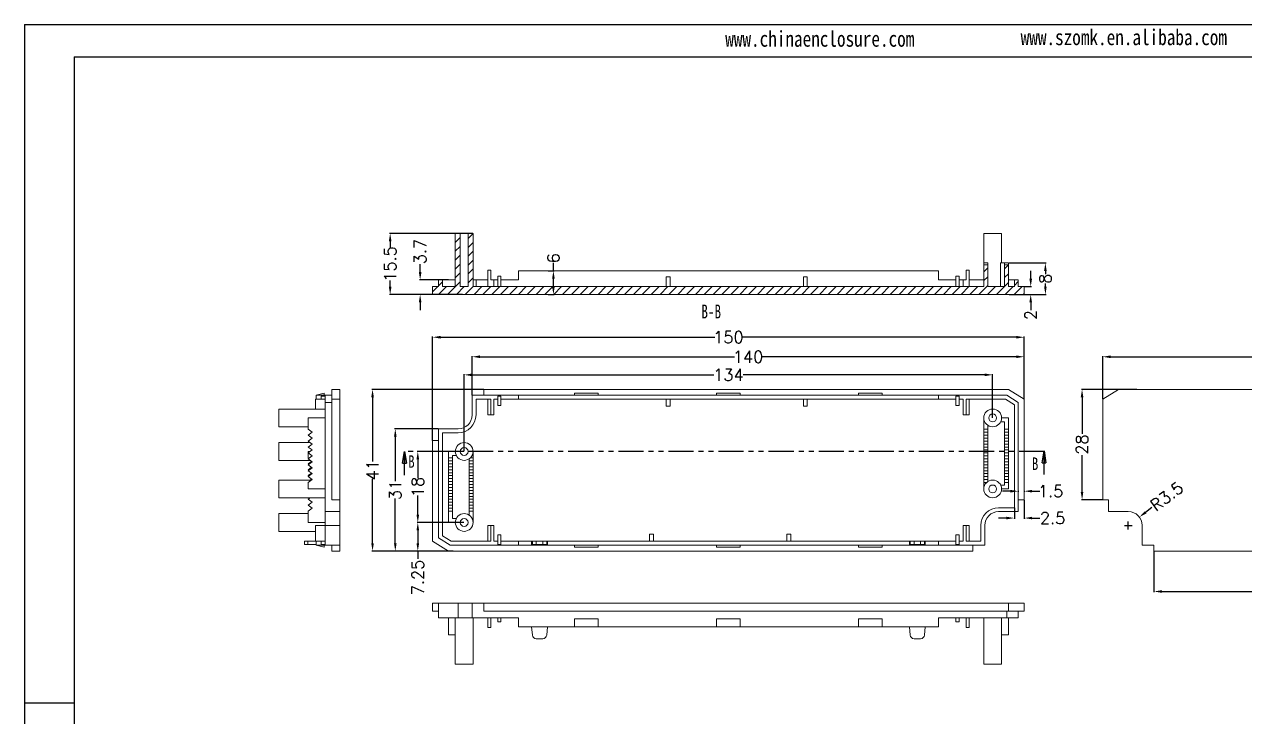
# Model space of a CAD drawing. Header units: inches. Extents: x 1287 to 2841, y 536 to 880.
# Drawn here: x 1859.6 to 2169, y 704.5 to 880 of the extents above; entities that cross this region are included whole.
import ezdxf

# ---------------------------------------------------------------- set-up
doc = ezdxf.new("R2010")
doc.units = ezdxf.units.IN
doc.linetypes.add('PHANTOM', pattern=[12.7, 6.35, -1.27, 1.27, -1.27, 1.27, -1.27])
doc.layers.add('文字', color=81, linetype='Continuous')
doc.styles.add('SLDTEXTSTYLE0', font='TXT', dxfattribs={"width": 0.75})
doc.styles.add('SLDTEXTSTYLE3', font='TXT', dxfattribs={"width": 0.7})
doc.styles.get("Standard").update_dxf_attribs({"font": 'txt', "bigfont": 'gbcbig.shx'})
doc.styles.add('宋体', font='', dxfattribs={"width": 0.8, "height": 3.5})
doc.styles.get('宋体').set_extended_font_data('SimSun')
doc.dimstyles.new('3', dxfattribs={"dimtxt": 3, "dimasz": 2, "dimexe": 0.18, "dimexo": 0.0625, "dimgap": 0.2, "dimtad": 0, "dimzin": 12, "dimdsep": 46, "dimtxsty": 'Standard', "dimcen": 1, "dimclrd": 3, "dimclre": 3, "dimadec": 0, "dimazin": 0, "dimtfac": 1, "dimtofl": 0, "dimtmove": 0, "dimatfit": 3, "dimfxl": 1, "dimtolj": 1, "dimtzin": 0, "dimarcsym": 0})

# ---------------------------------------------------------------- blocks, each defined once
blk = doc.blocks.new('_CLOSED')
at = {"color": 0, "linetype": 'ByBlock', "lineweight": -2}
for p, q in [((-1, 0.166667), (0, 0)), ((-1, 0.166667), (-1, -0.166667)), ((0, 0), (-1, -0.166667)), ((0, 0), (-1, 0))]:
    blk.add_line(p, q, dxfattribs=at)
blk = doc.blocks.new('*D107')
at = {"color": 3, "lineweight": -2}
for p, q in [((1963.15, 774.55), (1963.15, 800.88)), ((1965.15, 800.7), (2034.7, 800.7)), ((2111.15, 800.7), (2041.6, 800.7)), ((2113.15, 785.05), (2113.15, 800.88))]:
    blk.add_line(p, q, dxfattribs=at)
at = {"color": 3}
for points in [[(1965.15, 801.03), (1965.15, 800.36), (1963.15, 800.7)], [(2111.15, 801.03), (2111.15, 800.36), (2113.15, 800.7)]]:
    blk.add_solid(points, dxfattribs=at)
at = {"layer": 'Defpoints', "color": 0}
for p in [(2113.15, 800.7), (2113.15, 784.99), (1963.15, 774.49)]:
    blk.add_point(p, dxfattribs=at)
at = {"color": 0, "insert": (2038.15, 800.7), "char_height": 3, "attachment_point": 5}
blk.add_mtext('\\A1;150', dxfattribs=at)
blk = doc.blocks.new('*D108')
at = {"color": 3, "lineweight": -2}
for p, q in [((1973.15, 786.05), (1973.15, 795.93)), ((1975.15, 795.75), (2039.7, 795.75)), ((2111.15, 795.75), (2046.6, 795.75)), ((2113.15, 785.05), (2113.15, 795.93))]:
    blk.add_line(p, q, dxfattribs=at)
at = {"color": 3}
for points in [[(1975.15, 796.09), (1975.15, 795.42), (1973.15, 795.75)], [(2111.15, 796.09), (2111.15, 795.42), (2113.15, 795.75)]]:
    blk.add_solid(points, dxfattribs=at)
at = {"layer": 'Defpoints', "color": 0}
for p in [(1973.15, 795.75), (1973.15, 785.99), (2113.15, 784.99)]:
    blk.add_point(p, dxfattribs=at)
at = {"color": 0, "insert": (2043.15, 795.75), "char_height": 3, "attachment_point": 5}
blk.add_mtext('\\A1;140', dxfattribs=at)
blk = doc.blocks.new('*D109')
at = {"color": 3, "lineweight": -2}
for p, q in [((1971.09, 771.74), (1959.21, 771.74)), ((1959.39, 769.74), (1959.39, 764.94)), ((1959.39, 755.74), (1959.39, 760.54)), ((1971.09, 753.74), (1959.21, 753.74))]:
    blk.add_line(p, q, dxfattribs=at)
at = {"color": 3}
for points in [[(1959.05, 769.74), (1959.72, 769.74), (1959.39, 771.74)], [(1959.05, 755.74), (1959.72, 755.74), (1959.39, 753.74)]]:
    blk.add_solid(points, dxfattribs=at)
at = {"layer": 'Defpoints', "color": 0}
for p in [(1959.39, 771.74), (1971.15, 771.74), (1971.15, 753.74)]:
    blk.add_point(p, dxfattribs=at)
at = {"color": 0, "insert": (1959.39, 762.74), "char_height": 3, "attachment_point": 5, "rotation": 90}
blk.add_mtext('\\A1;18', dxfattribs=at)
blk = doc.blocks.new('*D110')
at = {"color": 3, "lineweight": -2}
for p, q in [((1971.09, 753.74), (1959.21, 753.74)), ((1959.39, 751.74), (1959.39, 748.49)), ((1968.31, 746.49), (1959.21, 746.49)), ((1959.39, 746.49), (1959.39, 744.49))]:
    blk.add_line(p, q, dxfattribs=at)
at = {"color": 3}
for points in [[(1959.05, 751.74), (1959.72, 751.74), (1959.39, 753.74)], [(1959.05, 748.49), (1959.72, 748.49), (1959.39, 746.49)]]:
    blk.add_solid(points, dxfattribs=at)
at = {"layer": 'Defpoints', "color": 0}
for p in [(1971.15, 753.74), (1959.39, 746.49), (1968.37, 746.49)]:
    blk.add_point(p, dxfattribs=at)
at = {"color": 0, "insert": (1959.39, 739.79), "char_height": 3, "attachment_point": 5, "rotation": 90}
blk.add_mtext('\\A1;7.25', dxfattribs=at)
blk = doc.blocks.new('*D111')
at = {"color": 3, "lineweight": -2}
for p, q in [((1971.15, 771.8), (1971.15, 791.34)), ((1973.15, 791.16), (2034.45, 791.16)), ((2103.15, 791.16), (2041.85, 791.16)), ((2105.15, 780.3), (2105.15, 791.34))]:
    blk.add_line(p, q, dxfattribs=at)
at = {"color": 3}
for points in [[(1973.15, 791.5), (1973.15, 790.83), (1971.15, 791.16)], [(2103.15, 791.5), (2103.15, 790.83), (2105.15, 791.16)]]:
    blk.add_solid(points, dxfattribs=at)
at = {"layer": 'Defpoints', "color": 0}
for p in [(1971.15, 791.16), (2105.15, 780.24), (1971.15, 771.74)]:
    blk.add_point(p, dxfattribs=at)
at = {"color": 0, "insert": (2038.15, 791.16), "char_height": 3, "attachment_point": 5}
blk.add_mtext('\\A1;134', dxfattribs=at)
blk = doc.blocks.new('*D112')
at = {"color": 3, "lineweight": -2}
for p, q in [((1964.59, 777.49), (1953.5, 777.49)), ((1953.68, 775.49), (1953.68, 764.19)), ((1953.68, 748.49), (1953.68, 759.79)), ((1967.09, 746.49), (1953.5, 746.49))]:
    blk.add_line(p, q, dxfattribs=at)
at = {"color": 3}
for points in [[(1953.35, 775.49), (1954.02, 775.49), (1953.68, 777.49)], [(1953.35, 748.49), (1954.02, 748.49), (1953.68, 746.49)]]:
    blk.add_solid(points, dxfattribs=at)
at = {"layer": 'Defpoints', "color": 0}
for p in [(1953.68, 777.49), (1964.65, 777.49), (1967.15, 746.49)]:
    blk.add_point(p, dxfattribs=at)
at = {"color": 0, "insert": (1953.68, 761.99), "char_height": 3, "attachment_point": 5, "rotation": 90}
blk.add_mtext('\\A1;31', dxfattribs=at)
blk = doc.blocks.new('*D113')
at = {"color": 3, "lineweight": -2}
for p, q in [((1976.09, 787.49), (1947.74, 787.49)), ((1947.92, 785.49), (1947.92, 769.19)), ((1947.92, 748.49), (1947.92, 764.79)), ((1968.37, 746.49), (1947.74, 746.49))]:
    blk.add_line(p, q, dxfattribs=at)
at = {"color": 3}
for points in [[(1947.59, 785.49), (1948.25, 785.49), (1947.92, 787.49)], [(1947.59, 748.49), (1948.25, 748.49), (1947.92, 746.49)]]:
    blk.add_solid(points, dxfattribs=at)
at = {"layer": 'Defpoints', "color": 0}
for p in [(1947.92, 787.49), (1976.15, 787.49), (1968.44, 746.49)]:
    blk.add_point(p, dxfattribs=at)
at = {"color": 0, "insert": (1947.92, 766.99), "char_height": 3, "attachment_point": 5, "rotation": 90}
blk.add_mtext('\\A1;41', dxfattribs=at)
blk = doc.blocks.new('*D114')
at = {"color": 3, "lineweight": -2}
for p, q in [((2133.05, 785.05), (2133.05, 795.93)), ((2135.05, 795.75), (2197.85, 795.75)), ((2268.05, 795.75), (2205.25, 795.75)), ((2270.05, 787.55), (2270.05, 795.93))]:
    blk.add_line(p, q, dxfattribs=at)
at = {"color": 3}
for points in [[(2135.05, 796.08), (2135.05, 795.41), (2133.05, 795.75)], [(2268.05, 796.08), (2268.05, 795.41), (2270.05, 795.75)]]:
    blk.add_solid(points, dxfattribs=at)
at = {"layer": 'Defpoints', "color": 0}
for p in [(2270.05, 795.75), (2270.05, 787.49), (2133.05, 784.99)]:
    blk.add_point(p, dxfattribs=at)
at = {"color": 0, "insert": (2201.55, 795.75), "char_height": 3, "attachment_point": 5}
blk.add_mtext('\\A1;137', dxfattribs=at)
blk = doc.blocks.new('*D115')
at = {"color": 3, "lineweight": -2}
for p, q in [((2283.05, 748.93), (2283.05, 736.06)), ((2146.05, 746.43), (2146.05, 736.06)), ((2148.05, 736.24), (2210.85, 736.24)), ((2281.05, 736.24), (2218.25, 736.24))]:
    blk.add_line(p, q, dxfattribs=at)
at = {"color": 3}
for points in [[(2148.05, 736.58), (2148.05, 735.91), (2146.05, 736.24)], [(2281.05, 736.58), (2281.05, 735.91), (2283.05, 736.24)]]:
    blk.add_solid(points, dxfattribs=at)
at = {"layer": 'Defpoints', "color": 0}
for p in [(2283.05, 748.99), (2146.05, 746.49), (2283.05, 736.24)]:
    blk.add_point(p, dxfattribs=at)
at = {"color": 0, "insert": (2214.55, 736.24), "char_height": 3, "attachment_point": 5}
blk.add_mtext('\\A1;137', dxfattribs=at)
blk = doc.blocks.new('*D117')
at = {"color": 3, "lineweight": -2}
for p, q in [((2141.69, 787.49), (2127.64, 787.49)), ((2127.82, 785.49), (2127.82, 776.19)), ((2127.82, 761.49), (2127.82, 770.79)), ((2132.99, 759.49), (2127.64, 759.49))]:
    blk.add_line(p, q, dxfattribs=at)
at = {"color": 3}
for points in [[(2127.48, 785.49), (2128.15, 785.49), (2127.82, 787.49)], [(2127.48, 761.49), (2128.15, 761.49), (2127.82, 759.49)]]:
    blk.add_solid(points, dxfattribs=at)
at = {"layer": 'Defpoints', "color": 0}
for p in [(2127.82, 787.49), (2141.75, 787.49), (2133.05, 759.49)]:
    blk.add_point(p, dxfattribs=at)
at = {"color": 0, "insert": (2127.82, 773.49), "char_height": 3, "attachment_point": 5, "rotation": 90}
blk.add_mtext('\\A1;28', dxfattribs=at)
blk = doc.blocks.new('*D118')
at = {"color": 3, "lineweight": -2}
for p, q in [((2145.53, 757.52), (2143.94, 756.31)), ((2138.55, 752.99), (2140.55, 752.99)), ((2139.55, 751.99), (2139.55, 753.99))]:
    blk.add_line(p, q, dxfattribs=at)
at = {"color": 3}
blk.add_solid([(2143.73, 756.58), (2144.14, 756.04), (2142.34, 755.1)], dxfattribs=at)
at = {"layer": 'Defpoints', "color": 0}
for p in [(2142.34, 755.1), (2139.55, 752.99)]:
    blk.add_point(p, dxfattribs=at)
at = {"color": 0, "insert": (2149.28, 760.35), "char_height": 3, "attachment_point": 5, "rotation": 37.1276}
blk.add_mtext('\\A1;R3.5', dxfattribs=at)
blk = doc.blocks.new('*D119')
at = {"color": 3, "lineweight": -2}
for p, q in [((2109.65, 761.67), (2107.65, 761.67)), ((2111.65, 761.78), (2111.65, 761.49)), ((2113.15, 761.78), (2113.15, 761.49)), ((2115.15, 761.67), (2117.15, 761.67))]:
    blk.add_line(p, q, dxfattribs=at)
at = {"color": 3}
for points in [[(2109.65, 762), (2109.65, 761.33), (2111.65, 761.67)], [(2115.15, 762), (2115.15, 761.33), (2113.15, 761.67)]]:
    blk.add_solid(points, dxfattribs=at)
at = {"layer": 'Defpoints', "color": 0}
for p in [(2111.65, 761.85), (2113.15, 761.85), (2113.15, 761.67)]:
    blk.add_point(p, dxfattribs=at)
at = {"color": 0, "insert": (2119.85, 761.67), "char_height": 3, "attachment_point": 5}
blk.add_mtext('\\A1;1.5', dxfattribs=at)
blk = doc.blocks.new('*D120')
at = {"color": 3, "lineweight": -2}
for p, q in [((2113.15, 759.43), (2113.15, 754.68)), ((2110.65, 757.43), (2110.65, 754.68)), ((2108.65, 754.86), (2106.65, 754.86)), ((2115.15, 754.86), (2117.15, 754.86))]:
    blk.add_line(p, q, dxfattribs=at)
at = {"color": 3}
for points in [[(2108.65, 755.19), (2108.65, 754.53), (2110.65, 754.86)], [(2115.15, 755.19), (2115.15, 754.53), (2113.15, 754.86)]]:
    blk.add_solid(points, dxfattribs=at)
at = {"layer": 'Defpoints', "color": 0}
for p in [(2113.15, 759.49), (2110.65, 757.49), (2113.15, 754.86)]:
    blk.add_point(p, dxfattribs=at)
at = {"color": 0, "insert": (2120.35, 754.86), "char_height": 3, "attachment_point": 5}
blk.add_mtext('\\A1;2.5', dxfattribs=at)
blk = doc.blocks.new('*D121')
at = {"color": 3, "lineweight": -2}
for p, q in [((2114.8, 815.52), (2114.8, 817.52)), ((2113.21, 813.52), (2114.98, 813.52)), ((2113.21, 811.52), (2114.98, 811.52)), ((2114.8, 809.52), (2114.8, 807.52))]:
    blk.add_line(p, q, dxfattribs=at)
at = {"color": 3}
for points in [[(2114.46, 815.52), (2115.13, 815.52), (2114.8, 813.52)], [(2114.46, 809.52), (2115.13, 809.52), (2114.8, 811.52)]]:
    blk.add_solid(points, dxfattribs=at)
at = {"layer": 'Defpoints', "color": 0}
for p in [(2113.15, 813.52), (2113.15, 811.52), (2114.8, 813.52)]:
    blk.add_point(p, dxfattribs=at)
at = {"color": 0, "insert": (2114.8, 806.32), "char_height": 3, "attachment_point": 5, "rotation": 90}
blk.add_mtext('\\A1;2', dxfattribs=at)
blk = doc.blocks.new('*D124')
at = {"color": 3, "lineweight": -2}
for p, q in [((1959.98, 817.22), (1959.98, 819.22)), ((1967.21, 815.22), (1959.8, 815.22)), ((1963.09, 811.52), (1959.8, 811.52)), ((1959.98, 809.52), (1959.98, 807.52))]:
    blk.add_line(p, q, dxfattribs=at)
at = {"color": 3}
for points in [[(1959.65, 817.22), (1960.32, 817.22), (1959.98, 815.22)], [(1959.65, 809.52), (1960.32, 809.52), (1959.98, 811.52)]]:
    blk.add_solid(points, dxfattribs=at)
at = {"layer": 'Defpoints', "color": 0}
for p in [(1959.98, 815.22), (1967.28, 815.22), (1963.15, 811.52)]:
    blk.add_point(p, dxfattribs=at)
at = {"color": 0, "insert": (1959.98, 822.42), "char_height": 3, "attachment_point": 5, "rotation": 90}
blk.add_mtext('\\A1;3.7', dxfattribs=at)
blk = doc.blocks.new('*D125')
at = {"color": 3, "lineweight": -2}
for p, q in [((1992.43, 817.52), (1993.96, 817.52)), ((1993.78, 817.52), (1993.78, 819.52)), ((1993.78, 813.52), (1993.78, 815.52)), ((1992.43, 811.52), (1993.96, 811.52))]:
    blk.add_line(p, q, dxfattribs=at)
at = {"color": 3}
for points in [[(1993.44, 815.52), (1994.11, 815.52), (1993.78, 817.52)], [(1993.44, 813.52), (1994.11, 813.52), (1993.78, 811.52)]]:
    blk.add_solid(points, dxfattribs=at)
at = {"layer": 'Defpoints', "color": 0}
for p in [(1992.37, 817.52), (1993.78, 817.52), (1992.37, 811.52)]:
    blk.add_point(p, dxfattribs=at)
at = {"color": 0, "insert": (1993.78, 820.72), "char_height": 3, "attachment_point": 5, "rotation": 90}
blk.add_mtext('\\A1;6', dxfattribs=at)
blk = doc.blocks.new('*D126')
at = {"color": 3, "lineweight": -2}
for p, q in [((1973.34, 827.02), (1952.2, 827.02)), ((1952.38, 825.02), (1952.38, 823.47)), ((1952.38, 813.52), (1952.38, 815.07)), ((1970.69, 811.52), (1952.2, 811.52))]:
    blk.add_line(p, q, dxfattribs=at)
at = {"color": 3}
for points in [[(1952.05, 825.02), (1952.72, 825.02), (1952.38, 827.02)], [(1952.05, 813.52), (1952.72, 813.52), (1952.38, 811.52)]]:
    blk.add_solid(points, dxfattribs=at)
at = {"layer": 'Defpoints', "color": 0}
for p in [(1952.38, 827.02), (1973.4, 827.02), (1970.76, 811.52)]:
    blk.add_point(p, dxfattribs=at)
at = {"color": 0, "insert": (1952.38, 819.27), "char_height": 3, "attachment_point": 5, "rotation": 90}
blk.add_mtext('\\A1;15.5', dxfattribs=at)
blk = doc.blocks.new('*D127')
at = {"color": 3, "lineweight": -2}
for p, q in [((2109.32, 819.52), (2118.7, 819.52)), ((2118.52, 817.52), (2118.52, 816.72)), ((2118.52, 813.52), (2118.52, 814.32)), ((2109.32, 811.52), (2118.7, 811.52))]:
    blk.add_line(p, q, dxfattribs=at)
at = {"color": 3}
for points in [[(2118.19, 817.52), (2118.85, 817.52), (2118.52, 819.52)], [(2118.19, 813.52), (2118.85, 813.52), (2118.52, 811.52)]]:
    blk.add_solid(points, dxfattribs=at)
at = {"layer": 'Defpoints', "color": 0}
for p in [(2109.26, 819.52), (2118.52, 819.52), (2109.26, 811.52)]:
    blk.add_point(p, dxfattribs=at)
at = {"color": 0, "insert": (2118.52, 815.52), "char_height": 3, "attachment_point": 5, "rotation": 90}
blk.add_mtext('\\A1;8', dxfattribs=at)

msp = doc.modelspace()

# ---------------------------------------------------------------- hatches: boundary and pattern name
at = {"linetype": 'Continuous', "lineweight": 0}
h = msp.add_hatch(dxfattribs=at)
h.set_pattern_fill('ANSI31', color=4, scale=0.5, style=0)
h.set_pattern_definition([(45, (28.3335, -520.9), (-1.122532, 1.122532), [])])
h.paths.add_polyline_path([(1968.901, 813.521), (1965.651, 813.521), (1965.651, 815.221), (1964.651, 815.221), (1964.651, 813.521), (1963.151, 813.521), (1963.151, 811.521), (2113.151, 811.521), (2113.151, 813.521), (2111.651, 813.521), (2111.651, 815.221), (2110.651, 815.221), (2110.651, 813.521), (2109.153, 813.521), (2109.153, 819.027), (2108.153, 819.027), (2108.153, 813.521), (2103.901, 813.521), (2103.901, 819.027), (2102.901, 819.027), (2102.901, 813.521), (1973.401, 813.521), (1973.401, 827.021), (1972.151, 827.021), (1972.151, 813.521), (1970.151, 813.521), (1970.151, 827.021), (1968.901, 827.021)], flags=0)

# ---------------------------------------------------------------- linework, layer by layer
for p, q in [((1859.639, 879.999), (2346.224, 879.999)), ((1859.639, 879.999), (1859.639, 535.949)), ((1872.23, 871.807), (2338.033, 871.807)), ((1872.23, 871.807), (1872.23, 544.141)), ((1872.23, 707.974), (1859.639, 707.974))]:
    msp.add_line(p, q)
at = {"color": 7, "linetype": 'Continuous', "lineweight": 15}
for p, q in [((1968.901, 827.021), (1968.901, 813.521)), ((1968.901, 827.021), (1970.151, 827.021)), ((1970.151, 827.021), (1970.151, 813.521)), ((1972.151, 827.021), (1970.151, 827.021)), ((1972.151, 813.521), (1972.151, 827.021)), ((1972.151, 827.021), (1973.401, 827.021)), ((1973.401, 813.521), (1973.401, 827.021)), ((2102.901, 827.021), (2102.901, 819.521)), ((2102.901, 827.021), (2107.401, 827.021)), ((2107.401, 819.521), (2107.401, 827.021)), ((1977.151, 817.721), (1977.151, 813.521)), ((1977.151, 817.721), (1977.901, 817.721)), ((1977.901, 817.721), (1977.901, 815.221)), ((1984.901, 815.221), (1984.901, 817.521)), ((2091.401, 817.521), (1984.901, 817.521)), ((2091.401, 817.521), (2091.401, 815.221)), ((2098.401, 817.721), (2098.401, 815.221)), ((2099.151, 817.721), (2098.401, 817.721)), ((2099.151, 817.721), (2099.151, 813.521)), ((2103.901, 819.521), (2102.901, 819.521)), ((2102.901, 819.521), (2102.901, 819.027)), ((2102.901, 819.027), (2102.901, 813.521)), ((2103.901, 819.027), (2102.901, 819.027)), ((2103.901, 819.521), (2103.901, 819.027)), ((2103.901, 813.521), (2103.901, 819.027)), ((2107.166, 819.521), (2107.166, 813.521)), ((2107.166, 819.521), (2108.153, 819.521)), ((2109.153, 819.521), (2108.153, 819.521)), ((2108.153, 819.027), (2108.153, 819.521)), ((2108.153, 819.027), (2108.153, 813.521)), ((2109.153, 819.027), (2108.153, 819.027)), ((2109.153, 819.521), (2109.153, 819.027)), ((2109.153, 813.521), (2109.153, 819.027)), ((1964.651, 815.221), (1965.651, 815.221)), ((1964.651, 815.221), (1964.651, 813.521)), ((1965.651, 815.221), (1965.651, 813.521)), ((1965.651, 815.221), (1968.901, 815.221)), ((1973.401, 815.221), (1974.151, 815.221)), ((1974.151, 815.221), (1974.151, 813.521)), ((1977.151, 815.221), (1974.151, 815.221)), ((1977.901, 815.221), (1978.651, 815.221)), ((1978.651, 815.221), (1978.651, 813.521)), ((1979.651, 815.221), (1978.651, 815.221)), ((1979.651, 816.221), (1980.451, 816.221)), ((1979.651, 816.221), (1979.651, 813.521)), ((1980.451, 816.221), (1980.451, 813.521)), ((1984.901, 815.221), (1980.451, 815.221)), ((2022.351, 816.021), (2023.351, 816.021)), ((2022.351, 816.021), (2022.351, 813.521)), ((2023.351, 816.021), (2023.351, 813.521)), ((2057.151, 816.021), (2057.151, 813.521)), ((2057.151, 816.021), (2058.151, 816.021)), ((2058.151, 816.021), (2058.151, 813.521)), ((2095.851, 815.221), (2091.401, 815.221)), ((2095.851, 816.221), (2095.851, 813.521)), ((2096.651, 816.221), (2095.851, 816.221)), ((2096.651, 816.221), (2096.651, 813.521)), ((2097.651, 815.221), (2096.651, 815.221)), ((2097.651, 815.221), (2097.651, 813.521)), ((2098.401, 815.221), (2097.651, 815.221)), ((2102.901, 815.221), (2099.151, 815.221)), ((2109.153, 815.221), (2110.651, 815.221)), ((2110.651, 813.521), (2110.651, 815.221)), ((2110.651, 815.221), (2111.651, 815.221)), ((2111.651, 813.521), (2111.651, 815.221)), ((1963.151, 813.521), (1964.651, 813.521)), ((1963.151, 813.521), (1963.151, 811.521)), ((1963.151, 811.521), (2113.151, 811.521)), ((1968.901, 813.521), (1965.651, 813.521)), ((1970.151, 813.521), (1972.151, 813.521)), ((1973.401, 813.521), (2102.901, 813.521)), ((2103.901, 813.521), (2108.153, 813.521)), ((2109.153, 813.521), (2110.651, 813.521)), ((2111.651, 813.521), (2113.151, 813.521)), ((2113.151, 811.521), (2113.151, 813.521)), ((1935.625, 786.49), (1933.625, 785.99)), ((1933.625, 785.99), (1933.625, 784.99)), ((1933.625, 785.99), (1935.925, 785.99)), ((1935.625, 786.49), (1935.625, 785.99)), ((1935.925, 785.99), (1935.925, 784.16)), ((1935.925, 785.99), (1937.625, 785.99)), ((1937.625, 787.49), (1939.625, 787.49)), ((1937.625, 784.99), (1937.625, 787.49)), ((1939.625, 787.49), (1939.625, 784.99)), ((1973.151, 785.99), (1973.151, 780.99)), ((1984.901, 785.99), (1973.151, 785.99)), ((1976.151, 785.99), (1976.151, 787.49)), ((2109.151, 787.49), (1976.151, 787.49)), ((1984.901, 784.99), (1984.901, 785.99)), ((1999.151, 785.99), (1984.901, 785.99)), ((1999.151, 786.49), (2005.151, 786.49)), ((1999.151, 785.99), (1999.151, 786.49)), ((2005.151, 785.99), (1999.151, 785.99)), ((2005.151, 786.49), (2005.151, 785.99)), ((2035.151, 785.99), (2005.151, 785.99)), ((2035.151, 785.99), (2035.151, 786.49)), ((2035.151, 786.49), (2041.151, 786.49)), ((2041.151, 785.99), (2035.151, 785.99)), ((2041.151, 786.49), (2041.151, 785.99)), ((2071.151, 785.99), (2041.151, 785.99)), ((2071.151, 785.99), (2071.151, 786.49)), ((2071.151, 786.49), (2077.151, 786.49)), ((2077.151, 785.99), (2071.151, 785.99)), ((2077.151, 786.49), (2077.151, 785.99)), ((2091.401, 785.99), (2077.151, 785.99)), ((2091.401, 785.99), (2091.401, 784.99)), ((2108.721, 785.99), (2091.401, 785.99)), ((2108.721, 785.99), (2111.651, 784.16)), ((2113.151, 784.99), (2109.151, 787.49)), ((2137.05, 787.49), (2133.05, 784.99)), ((2137.05, 787.49), (2270.05, 787.49)), ((1933.425, 784.99), (1933.425, 782.49)), ((1933.425, 784.99), (1935.925, 784.99)), ((1934.925, 785.79), (1934.925, 784.99)), ((1934.925, 785.79), (1935.925, 785.79)), ((1937.625, 784.16), (1935.925, 784.16)), ((1935.925, 756.49), (1935.925, 784.16)), ((1939.625, 784.99), (1937.625, 784.99)), ((1937.625, 759.49), (1937.625, 784.99)), ((1939.625, 759.49), (1939.625, 784.99)), ((1977.151, 784.99), (1974.151, 784.99)), ((1974.151, 780.99), (1974.151, 784.99)), ((1977.901, 784.99), (1977.151, 784.99)), ((1977.151, 784.99), (1977.151, 780.99)), ((1977.901, 780.99), (1977.901, 784.99)), ((1979.651, 784.99), (1978.651, 784.99)), ((1978.651, 780.99), (1978.651, 784.99)), ((1979.651, 785.79), (1979.651, 783.39)), ((1980.451, 785.79), (1979.651, 785.79)), ((1979.651, 783.39), (1980.451, 783.39)), ((1980.451, 783.39), (1980.451, 785.79)), ((1984.901, 784.99), (1980.451, 784.99)), ((2091.401, 784.99), (1984.901, 784.99)), ((2022.351, 784.99), (2022.351, 783.19)), ((2022.351, 783.19), (2023.351, 783.19)), ((2023.351, 783.19), (2023.351, 784.99)), ((2057.151, 784.99), (2057.151, 783.19)), ((2057.151, 783.19), (2058.151, 783.19)), ((2058.151, 783.19), (2058.151, 784.99)), ((2095.851, 784.99), (2091.401, 784.99)), ((2095.851, 783.39), (2095.851, 785.79)), ((2095.851, 785.79), (2096.651, 785.79)), ((2096.651, 783.39), (2095.851, 783.39)), ((2096.651, 785.79), (2096.651, 783.39)), ((2097.651, 784.99), (2096.651, 784.99)), ((2097.651, 780.99), (2097.651, 784.99)), ((2098.401, 780.99), (2098.401, 784.99)), ((2098.401, 784.99), (2099.151, 784.99)), ((2099.151, 784.99), (2099.151, 780.99)), ((2108.431, 784.99), (2099.151, 784.99)), ((2108.431, 784.99), (2110.651, 783.6)), ((2110.651, 757.49), (2110.651, 783.6)), ((2111.651, 756.49), (2111.651, 784.16)), ((2113.151, 759.49), (2113.151, 784.99)), ((2133.05, 759.49), (2133.05, 784.99)), ((1935.925, 782.49), (1924.125, 782.49)), ((1924.125, 777.99), (1924.125, 782.49)), ((1931.625, 777.369), (1931.625, 780.24)), ((1931.625, 780.24), (1935.925, 780.24)), ((1977.151, 780.99), (1977.901, 780.99)), ((1977.901, 780.99), (1978.651, 780.99)), ((2098.401, 780.99), (2097.651, 780.99)), ((2099.151, 780.99), (2098.401, 780.99)), ((2102.901, 780.24), (2102.901, 777.369)), ((2109.153, 780.24), (2107.401, 780.24)), ((2109.153, 777.369), (2109.153, 780.24)), ((1924.125, 777.99), (1931.625, 777.99)), ((1931.625, 777.369), (1932.625, 776.619)), ((1932.625, 776.619), (1931.625, 775.869)), ((1964.651, 777.49), (1964.651, 749.82)), ((1969.651, 777.49), (1964.651, 777.49)), ((2103.901, 777.369), (2102.901, 777.369)), ((2102.901, 777.369), (2102.901, 776.619)), ((2103.901, 776.619), (2102.901, 776.619)), ((2102.901, 776.619), (2102.901, 775.869)), ((2103.901, 777.369), (2103.901, 778.369)), ((2103.901, 777.369), (2103.901, 776.619)), ((2103.901, 776.619), (2103.901, 775.869)), ((2107.166, 779.24), (2108.153, 779.24)), ((2108.153, 779.24), (2108.153, 777.369)), ((2109.153, 777.369), (2108.153, 777.369)), ((2108.153, 776.619), (2108.153, 777.369)), ((2109.153, 776.619), (2108.153, 776.619)), ((2108.153, 775.869), (2108.153, 776.619)), ((2109.153, 777.369), (2109.153, 776.619)), ((2109.153, 776.619), (2109.153, 775.869)), ((1932.131, 773.99), (1924.125, 773.99)), ((1924.125, 771.74), (1924.125, 773.99)), ((1931.625, 775.869), (1932.625, 775.119)), ((1932.625, 775.119), (1931.625, 774.369)), ((1931.625, 774.369), (1932.625, 773.619)), ((1932.625, 773.619), (1931.625, 772.869)), ((1963.151, 774.49), (1963.151, 748.99)), ((1963.151, 774.49), (1964.651, 774.49)), ((1965.651, 776.49), (1969.651, 776.49)), ((1965.651, 776.49), (1965.651, 750.38)), ((2103.901, 775.869), (2102.901, 775.869)), ((2102.901, 775.869), (2102.901, 775.119)), ((2103.901, 775.119), (2102.901, 775.119)), ((2102.901, 775.119), (2102.901, 774.369)), ((2102.901, 774.369), (2102.901, 773.619)), ((2103.901, 774.369), (2102.901, 774.369)), ((2102.901, 773.619), (2102.901, 772.869)), ((2103.901, 773.619), (2102.901, 773.619)), ((2103.901, 775.869), (2103.901, 775.119)), ((2103.901, 775.119), (2103.901, 774.369)), ((2103.901, 774.369), (2103.901, 773.619)), ((2103.901, 773.619), (2103.901, 772.869)), ((2108.153, 775.869), (2109.153, 775.869)), ((2108.153, 775.119), (2108.153, 775.869)), ((2109.153, 775.119), (2108.153, 775.119)), ((2108.153, 774.369), (2108.153, 775.119)), ((2108.153, 773.619), (2108.153, 774.369)), ((2109.153, 774.369), (2108.153, 774.369)), ((2109.153, 773.619), (2108.153, 773.619)), ((2108.153, 772.869), (2108.153, 773.619)), ((2109.153, 775.869), (2109.153, 775.119)), ((2109.153, 775.119), (2109.153, 774.369)), ((2109.153, 774.369), (2109.153, 773.619)), ((2109.153, 773.619), (2109.153, 772.869)), ((1924.125, 769.49), (1924.125, 771.74)), ((1931.625, 772.869), (1932.625, 772.119)), ((1932.625, 772.119), (1931.625, 771.369)), ((1931.625, 770.111), (1931.625, 771.74)), ((1931.625, 771.369), (1932.625, 770.619)), ((1932.625, 770.619), (1931.625, 769.869)), ((1968.901, 771.74), (1967.149, 771.74)), ((1967.149, 771.74), (1967.149, 770.111)), ((1968.149, 770.74), (1969.135, 770.74)), ((1968.149, 770.111), (1968.149, 770.74)), ((1973.401, 770.111), (1973.401, 771.74)), ((2102.901, 772.869), (2102.901, 772.119)), ((2103.901, 772.869), (2102.901, 772.869)), ((2103.901, 772.119), (2102.901, 772.119)), ((2102.901, 772.119), (2102.901, 771.369)), ((2102.901, 771.369), (2102.901, 770.619)), ((2103.901, 771.369), (2102.901, 771.369)), ((2102.901, 770.619), (2102.901, 769.869)), ((2103.901, 770.619), (2102.901, 770.619)), ((2103.901, 772.869), (2103.901, 772.119)), ((2103.901, 772.119), (2103.901, 771.369)), ((2103.901, 771.369), (2103.901, 770.619)), ((2103.901, 770.619), (2103.901, 769.869)), ((2109.153, 772.869), (2108.153, 772.869)), ((2108.153, 772.119), (2108.153, 772.869)), ((2109.153, 772.119), (2108.153, 772.119)), ((2108.153, 771.369), (2108.153, 772.119)), ((2109.153, 771.369), (2108.153, 771.369)), ((2108.153, 770.619), (2108.153, 771.369)), ((2109.153, 770.619), (2108.153, 770.619)), ((2108.153, 769.869), (2108.153, 770.619)), ((2109.153, 772.869), (2109.153, 772.119)), ((2109.153, 772.119), (2109.153, 771.369)), ((2109.153, 771.369), (2109.153, 770.619)), ((2109.153, 770.619), (2109.153, 769.869)), ((1924.125, 769.49), (1932.131, 769.49)), ((1931.786, 769.99), (1931.625, 770.111)), ((1931.625, 769.869), (1932.625, 769.119)), ((1931.625, 768.611), (1932.464, 769.24)), ((1932.625, 769.119), (1931.625, 768.369)), ((1931.786, 768.49), (1931.625, 768.611)), ((1931.625, 768.369), (1932.625, 767.619)), ((1931.625, 767.111), (1932.464, 767.74)), ((1932.625, 767.619), (1931.625, 766.869)), ((1967.149, 770.111), (1968.149, 770.111)), ((1967.149, 769.361), (1967.149, 770.111)), ((1967.149, 769.361), (1968.149, 769.361)), ((1967.149, 768.611), (1967.149, 769.361)), ((1967.149, 768.611), (1968.149, 768.611)), ((1967.149, 767.861), (1967.149, 768.611)), ((1967.149, 767.861), (1968.149, 767.861)), ((1967.149, 767.111), (1967.149, 767.861)), ((1968.149, 770.111), (1968.149, 769.361)), ((1968.149, 769.361), (1968.149, 768.611)), ((1968.149, 768.611), (1968.149, 767.861)), ((1968.149, 767.861), (1968.149, 767.111)), ((1972.401, 769.361), (1972.401, 769.869)), ((1972.401, 769.361), (1973.401, 769.361)), ((1972.401, 768.611), (1972.401, 769.361)), ((1972.401, 768.611), (1973.401, 768.611)), ((1972.401, 767.861), (1972.401, 768.611)), ((1972.401, 767.861), (1973.401, 767.861)), ((1972.401, 767.111), (1972.401, 767.861)), ((1972.703, 770.111), (1973.401, 770.111)), ((1973.401, 769.361), (1973.401, 770.111)), ((1973.401, 768.611), (1973.401, 769.361)), ((1973.401, 767.861), (1973.401, 768.611)), ((1973.401, 767.111), (1973.401, 767.861)), ((2103.901, 769.869), (2102.901, 769.869)), ((2102.901, 769.869), (2102.901, 769.119)), ((2103.901, 769.119), (2102.901, 769.119)), ((2102.901, 769.119), (2102.901, 768.369)), ((2103.901, 768.369), (2102.901, 768.369)), ((2102.901, 768.369), (2102.901, 767.619)), ((2103.901, 767.619), (2102.901, 767.619)), ((2102.901, 767.619), (2102.901, 766.869)), ((2103.901, 769.869), (2103.901, 769.119)), ((2103.901, 769.119), (2103.901, 768.369)), ((2103.901, 768.369), (2103.901, 767.619)), ((2103.901, 767.619), (2103.901, 766.869)), ((2109.153, 769.869), (2108.153, 769.869)), ((2108.153, 769.119), (2108.153, 769.869)), ((2109.153, 769.119), (2108.153, 769.119)), ((2108.153, 768.369), (2108.153, 769.119)), ((2109.153, 768.369), (2108.153, 768.369)), ((2108.153, 767.619), (2108.153, 768.369)), ((2109.153, 767.619), (2108.153, 767.619)), ((2108.153, 766.869), (2108.153, 767.619)), ((2109.153, 769.869), (2109.153, 769.119)), ((2109.153, 769.119), (2109.153, 768.369)), ((2109.153, 768.369), (2109.153, 767.619)), ((2109.153, 767.619), (2109.153, 766.869)), ((1932.453, 764.49), (1924.125, 764.49)), ((1924.125, 759.99), (1924.125, 764.49)), ((1931.786, 766.99), (1931.625, 767.111)), ((1931.625, 766.869), (1932.625, 766.119)), ((1931.625, 765.611), (1932.464, 766.24)), ((1932.625, 766.119), (1931.625, 765.369)), ((1931.786, 765.49), (1931.625, 765.611)), ((1931.625, 765.369), (1932.625, 764.619)), ((1932.625, 764.619), (1931.625, 763.869)), ((1932.131, 764.49), (1932.464, 764.74)), ((1967.149, 767.111), (1968.149, 767.111)), ((1967.149, 766.361), (1967.149, 767.111)), ((1967.149, 766.361), (1968.149, 766.361)), ((1967.149, 765.611), (1967.149, 766.361)), ((1967.149, 765.611), (1968.149, 765.611)), ((1967.149, 764.861), (1967.149, 765.611)), ((1967.149, 764.861), (1968.149, 764.861)), ((1967.149, 764.111), (1967.149, 764.861)), ((1968.149, 767.111), (1968.149, 766.361)), ((1968.149, 766.361), (1968.149, 765.611)), ((1968.149, 765.611), (1968.149, 764.861)), ((1968.149, 764.861), (1968.149, 764.111)), ((1972.401, 767.111), (1973.401, 767.111)), ((1972.401, 766.361), (1972.401, 767.111)), ((1972.401, 766.361), (1973.401, 766.361)), ((1972.401, 765.611), (1972.401, 766.361)), ((1972.401, 765.611), (1973.401, 765.611)), ((1972.401, 764.861), (1972.401, 765.611)), ((1972.401, 764.861), (1973.401, 764.861)), ((1972.401, 764.111), (1972.401, 764.861)), ((1973.401, 766.361), (1973.401, 767.111)), ((1973.401, 765.611), (1973.401, 766.361)), ((1973.401, 764.861), (1973.401, 765.611)), ((1973.401, 764.111), (1973.401, 764.861)), ((2103.901, 766.869), (2102.901, 766.869)), ((2102.901, 766.869), (2102.901, 766.119)), ((2103.901, 766.119), (2102.901, 766.119)), ((2102.901, 766.119), (2102.901, 765.369)), ((2103.901, 765.369), (2102.901, 765.369)), ((2102.901, 765.369), (2102.901, 764.619)), ((2103.901, 764.619), (2102.901, 764.619)), ((2102.901, 764.619), (2102.901, 763.869)), ((2103.901, 766.869), (2103.901, 766.119)), ((2103.901, 766.119), (2103.901, 765.369)), ((2103.901, 765.369), (2103.901, 764.619)), ((2103.901, 764.619), (2103.901, 764.111)), ((2109.153, 766.869), (2108.153, 766.869)), ((2108.153, 766.119), (2108.153, 766.869)), ((2109.153, 766.119), (2108.153, 766.119)), ((2108.153, 765.369), (2108.153, 766.119)), ((2109.153, 765.369), (2108.153, 765.369)), ((2108.153, 764.619), (2108.153, 765.369)), ((2109.153, 764.619), (2108.153, 764.619)), ((2108.153, 763.869), (2108.153, 764.619)), ((2109.153, 766.869), (2109.153, 766.119)), ((2109.153, 766.119), (2109.153, 765.369)), ((2109.153, 765.369), (2109.153, 764.619)), ((2109.153, 764.619), (2109.153, 763.869)), ((1931.625, 762.24), (1931.625, 763.869)), ((1931.625, 762.24), (1935.925, 762.24)), ((1967.149, 764.111), (1968.149, 764.111)), ((1967.149, 763.361), (1967.149, 764.111)), ((1967.149, 762.611), (1967.149, 763.361)), ((1967.149, 763.361), (1968.149, 763.361)), ((1967.149, 762.611), (1968.149, 762.611)), ((1967.149, 761.861), (1967.149, 762.611)), ((1967.149, 761.861), (1968.149, 761.861)), ((1967.149, 761.111), (1967.149, 761.861)), ((1967.149, 761.111), (1968.149, 761.111)), ((1967.149, 760.361), (1967.149, 761.111)), ((1968.149, 764.111), (1968.149, 763.361)), ((1968.149, 763.361), (1968.149, 762.611)), ((1968.149, 762.611), (1968.149, 761.861)), ((1968.149, 761.861), (1968.149, 761.111)), ((1968.149, 761.111), (1968.149, 760.361)), ((1972.401, 764.111), (1973.401, 764.111)), ((1972.401, 763.361), (1972.401, 764.111)), ((1972.401, 763.361), (1973.401, 763.361)), ((1972.401, 762.611), (1972.401, 763.361)), ((1972.401, 762.611), (1973.401, 762.611)), ((1972.401, 761.861), (1972.401, 762.611)), ((1972.401, 761.861), (1973.401, 761.861)), ((1972.401, 761.111), (1972.401, 761.861)), ((1972.401, 761.111), (1973.401, 761.111)), ((1972.401, 760.361), (1972.401, 761.111)), ((1973.401, 763.361), (1973.401, 764.111)), ((1973.401, 762.611), (1973.401, 763.361)), ((1973.401, 761.861), (1973.401, 762.611)), ((1973.401, 761.111), (1973.401, 761.861)), ((1973.401, 760.361), (1973.401, 761.111)), ((2102.901, 763.869), (2102.901, 762.24)), ((2103.599, 763.869), (2102.901, 763.869)), ((2108.153, 763.24), (2107.166, 763.24)), ((2107.401, 762.24), (2109.153, 762.24)), ((2109.153, 763.869), (2108.153, 763.869)), ((2108.153, 763.869), (2108.153, 763.24)), ((2109.153, 762.24), (2109.153, 763.869)), ((1924.125, 759.99), (1935.925, 759.99)), ((1931.625, 759.611), (1932.131, 759.99)), ((1932.625, 758.861), (1931.625, 759.611)), ((1931.625, 758.111), (1932.625, 758.861)), ((1932.625, 757.361), (1931.625, 758.111)), ((1939.625, 759.49), (1937.625, 759.49)), ((1939.625, 759.49), (1939.625, 756.49)), ((1967.149, 760.361), (1968.149, 760.361)), ((1967.149, 759.611), (1967.149, 760.361)), ((1967.149, 759.611), (1968.149, 759.611)), ((1967.149, 758.861), (1967.149, 759.611)), ((1967.149, 758.861), (1968.149, 758.861)), ((1967.149, 758.111), (1967.149, 758.861)), ((1968.149, 758.111), (1967.149, 758.111)), ((1967.149, 757.361), (1967.149, 758.111)), ((1968.149, 760.361), (1968.149, 759.611)), ((1968.149, 759.611), (1968.149, 758.861)), ((1968.149, 758.861), (1968.149, 758.111)), ((1968.149, 758.111), (1968.149, 757.361)), ((1972.401, 760.361), (1973.401, 760.361)), ((1972.401, 759.611), (1972.401, 760.361)), ((1972.401, 759.611), (1973.401, 759.611)), ((1972.401, 758.861), (1972.401, 759.611)), ((1972.401, 758.861), (1973.401, 758.861)), ((1972.401, 758.111), (1972.401, 758.861)), ((1972.401, 758.111), (1973.401, 758.111)), ((1972.401, 757.361), (1972.401, 758.111)), ((1973.401, 759.611), (1973.401, 760.361)), ((1973.401, 758.861), (1973.401, 759.611)), ((1973.401, 758.111), (1973.401, 758.861)), ((1973.401, 757.361), (1973.401, 758.111)), ((2113.151, 759.49), (2111.651, 759.49)), ((2133.05, 759.49), (2134.55, 759.49)), ((2134.55, 759.49), (2134.55, 756.49)), ((1931.625, 755.99), (1924.125, 755.99)), ((1924.125, 753.74), (1924.125, 755.99)), ((1931.625, 756.611), (1932.625, 757.361)), ((1931.625, 753.74), (1931.625, 756.611)), ((1935.925, 756.49), (1939.625, 756.49)), ((1935.925, 752.99), (1935.925, 756.49)), ((1939.625, 756.49), (1939.625, 752.99)), ((1967.149, 757.361), (1968.149, 757.361)), ((1967.149, 756.611), (1967.149, 757.361)), ((1967.149, 756.611), (1968.149, 756.611)), ((1967.149, 756.611), (1967.149, 753.74)), ((1968.149, 757.361), (1968.149, 756.611)), ((1968.149, 754.74), (1968.149, 756.611)), ((1972.401, 757.361), (1973.401, 757.361)), ((1972.401, 756.611), (1972.401, 757.361)), ((1972.401, 756.611), (1973.401, 756.611)), ((1972.401, 756.611), (1972.401, 755.611)), ((1973.401, 756.611), (1973.401, 757.361)), ((1973.401, 753.74), (1973.401, 756.611)), ((2110.651, 757.49), (2106.651, 757.49)), ((2106.651, 756.49), (2111.651, 756.49)), ((2139.55, 756.49), (2134.55, 756.49)), ((1924.125, 751.49), (1924.125, 753.74)), ((1933.425, 748.99), (1933.425, 752.99)), ((1933.425, 752.99), (1935.925, 752.99)), ((1939.625, 752.99), (1935.925, 752.99)), ((1935.925, 747.99), (1935.925, 752.99)), ((1939.625, 747.99), (1939.625, 752.99)), ((1967.149, 753.74), (1968.901, 753.74)), ((1969.135, 754.74), (1968.149, 754.74)), ((1977.151, 752.99), (1977.901, 752.99)), ((1977.151, 748.99), (1977.151, 752.99)), ((1977.901, 752.99), (1977.901, 748.99)), ((1977.901, 752.99), (1978.651, 752.99)), ((1978.651, 752.99), (1978.651, 748.99)), ((2097.651, 752.99), (2097.651, 748.99)), ((2098.401, 752.99), (2097.651, 752.99)), ((2098.401, 752.99), (2098.401, 748.99)), ((2099.151, 752.99), (2098.401, 752.99)), ((2099.151, 748.99), (2099.151, 752.99)), ((2102.151, 752.99), (2102.151, 748.99)), ((2103.151, 747.99), (2103.151, 752.99)), ((2143.05, 747.99), (2143.05, 752.99)), ((1924.125, 751.49), (1933.425, 751.49)), ((1930.625, 748.19), (1930.625, 748.99)), ((1930.625, 748.99), (1931.538, 748.99)), ((1931.538, 748.99), (1931.538, 748.19)), ((1931.538, 748.99), (1933.425, 748.99)), ((1933.425, 748.99), (1935.925, 748.99)), ((1933.625, 748.99), (1933.625, 747.99)), ((1934.925, 748.19), (1934.925, 748.99)), ((1963.151, 748.99), (1967.151, 746.49)), ((1967.581, 747.99), (1964.651, 749.82)), ((1967.871, 748.99), (1965.651, 750.38)), ((1967.871, 748.99), (1977.151, 748.99)), ((1977.901, 748.99), (1977.151, 748.99)), ((1978.651, 748.99), (1979.651, 748.99)), ((1979.651, 748.19), (1979.651, 750.59)), ((1979.651, 750.59), (1980.451, 750.59)), ((1980.451, 750.59), (1980.451, 748.19)), ((1980.451, 748.99), (1984.901, 748.99)), ((1984.901, 747.99), (1984.901, 748.99)), ((1984.901, 748.99), (1988.251, 748.99)), ((1988.251, 748.99), (1988.251, 748.19)), ((1988.433, 748.99), (1988.251, 748.99)), ((1988.433, 748.19), (1988.433, 748.99)), ((1988.433, 748.99), (1989.43, 748.99)), ((1989.43, 748.99), (1989.43, 748.19)), ((1991.072, 748.99), (1989.43, 748.99)), ((1991.072, 748.19), (1991.072, 748.99)), ((1991.072, 748.99), (1992.068, 748.99)), ((1992.068, 748.99), (1992.068, 748.19)), ((1992.068, 748.99), (1992.251, 748.99)), ((1992.251, 748.19), (1992.251, 748.99)), ((1992.251, 748.99), (2084.051, 748.99)), ((2018.151, 750.79), (2018.151, 748.99)), ((2019.151, 750.79), (2018.151, 750.79)), ((2019.151, 748.99), (2019.151, 750.79)), ((2053.951, 750.79), (2052.951, 750.79)), ((2052.951, 750.79), (2052.951, 748.99)), ((2053.951, 748.99), (2053.951, 750.79)), ((2084.051, 748.19), (2084.051, 748.99)), ((2084.233, 748.99), (2084.051, 748.99)), ((2084.233, 748.19), (2084.233, 748.99)), ((2084.233, 748.99), (2085.23, 748.99)), ((2085.23, 748.99), (2085.23, 748.19)), ((2085.23, 748.99), (2086.872, 748.99)), ((2086.872, 748.19), (2086.872, 748.99)), ((2086.872, 748.99), (2087.868, 748.99)), ((2087.868, 748.99), (2087.868, 748.19)), ((2087.868, 748.99), (2088.051, 748.99)), ((2088.051, 748.99), (2088.051, 748.19)), ((2088.051, 748.99), (2091.401, 748.99)), ((2091.401, 748.99), (2091.401, 747.99)), ((2091.401, 748.99), (2095.851, 748.99)), ((2095.851, 750.59), (2095.851, 748.19)), ((2096.651, 750.59), (2095.851, 750.59)), ((2096.651, 748.19), (2096.651, 750.59)), ((2096.651, 748.99), (2097.651, 748.99)), ((2098.401, 748.99), (2099.151, 748.99)), ((2099.151, 748.99), (2102.151, 748.99)), ((1931.538, 748.19), (1930.625, 748.19)), ((1931.538, 748.19), (1933.625, 748.19)), ((1935.925, 747.99), (1933.625, 747.99)), ((1933.625, 747.99), (1935.625, 747.49)), ((1934.925, 748.19), (1935.925, 748.19)), ((1935.625, 747.49), (1935.625, 747.99)), ((1939.625, 747.99), (1935.925, 747.99)), ((1937.625, 747.99), (1937.625, 746.49)), ((1939.625, 746.49), (1937.625, 746.49)), ((1939.625, 747.99), (1939.625, 746.49)), ((1967.151, 746.49), (2100.151, 746.49)), ((1967.581, 747.99), (1984.901, 747.99)), ((1980.451, 748.19), (1979.651, 748.19)), ((1984.901, 747.99), (1999.151, 747.99)), ((1988.433, 748.19), (1988.251, 748.19)), ((1989.43, 748.19), (1988.433, 748.19)), ((1989.43, 748.19), (1991.072, 748.19)), ((1992.068, 748.19), (1991.072, 748.19)), ((1992.068, 748.19), (1992.251, 748.19)), ((1999.151, 747.49), (1999.151, 747.99)), ((1999.151, 747.99), (2005.151, 747.99)), ((1999.151, 747.49), (2005.151, 747.49)), ((2005.151, 747.99), (2005.151, 747.49)), ((2005.151, 747.99), (2035.151, 747.99)), ((2035.151, 747.99), (2041.151, 747.99)), ((2035.151, 747.49), (2035.151, 747.99)), ((2035.151, 747.49), (2041.151, 747.49)), ((2041.151, 747.99), (2071.151, 747.99)), ((2041.151, 747.99), (2041.151, 747.49)), ((2071.151, 747.99), (2077.151, 747.99)), ((2071.151, 747.49), (2071.151, 747.99)), ((2071.151, 747.49), (2077.151, 747.49)), ((2077.151, 747.99), (2091.401, 747.99)), ((2077.151, 747.99), (2077.151, 747.49)), ((2084.233, 748.19), (2084.051, 748.19)), ((2085.23, 748.19), (2084.233, 748.19)), ((2086.872, 748.19), (2085.23, 748.19)), ((2087.868, 748.19), (2086.872, 748.19)), ((2087.868, 748.19), (2088.051, 748.19)), ((2091.401, 747.99), (2103.151, 747.99)), ((2095.851, 748.19), (2096.651, 748.19)), ((2100.151, 747.99), (2100.151, 746.49)), ((2143.05, 747.99), (2146.05, 747.99)), ((2146.05, 747.99), (2146.05, 746.49)), ((2279.05, 746.49), (2146.05, 746.49)), ((1963.151, 733.285), (1963.151, 731.285)), ((1963.151, 733.285), (1964.651, 733.285)), ((1964.651, 729.585), (1964.651, 733.285)), ((1969.651, 733.285), (1964.651, 733.285)), ((1969.651, 729.585), (1969.651, 733.285)), ((1969.651, 733.285), (1973.151, 733.285)), ((1973.151, 733.285), (1973.151, 729.585)), ((1973.151, 733.285), (1976.151, 733.285)), ((1976.151, 733.285), (1976.151, 731.285)), ((2109.151, 733.285), (1976.151, 733.285)), ((2109.151, 731.285), (2109.151, 733.285)), ((2109.151, 733.285), (2113.151, 733.285)), ((2113.151, 733.285), (2113.151, 731.285)), ((1963.151, 731.285), (1964.651, 731.285)), ((2109.151, 731.285), (1976.151, 731.285)), ((2108.721, 729.585), (2108.721, 731.285)), ((2113.151, 731.285), (2109.151, 731.285)), ((2111.651, 731.285), (2111.651, 729.585)), ((1969.651, 729.585), (1964.651, 729.585)), ((1967.149, 725.285), (1967.149, 729.585)), ((1968.901, 725.285), (1968.901, 729.585)), ((1973.151, 729.585), (1969.651, 729.585)), ((1984.901, 729.585), (1973.151, 729.585)), ((1973.401, 725.285), (1973.401, 729.585)), ((1977.151, 727.085), (1977.151, 729.585)), ((1977.901, 727.085), (1977.151, 727.085)), ((1977.901, 727.085), (1977.901, 729.585)), ((1979.651, 728.585), (1979.651, 729.585)), ((1980.451, 728.585), (1979.651, 728.585)), ((1980.451, 728.585), (1980.451, 729.585)), ((1984.901, 729.585), (1984.901, 727.285)), ((1999.151, 727.285), (1984.901, 727.285)), ((1988.433, 725.198), (1988.251, 727.285)), ((1992.068, 725.198), (1992.251, 727.285)), ((1999.151, 729.285), (2005.151, 729.285)), ((1999.151, 727.285), (1999.151, 729.285)), ((2005.151, 727.285), (1999.151, 727.285)), ((2005.151, 729.285), (2005.151, 727.285)), ((2035.151, 727.285), (2005.151, 727.285)), ((2035.151, 727.285), (2035.151, 729.285)), ((2035.151, 729.285), (2041.151, 729.285)), ((2041.151, 727.285), (2035.151, 727.285)), ((2041.151, 729.285), (2041.151, 727.285)), ((2071.151, 727.285), (2041.151, 727.285)), ((2071.151, 729.285), (2077.151, 729.285)), ((2071.151, 727.285), (2071.151, 729.285)), ((2077.151, 727.285), (2071.151, 727.285)), ((2077.151, 729.285), (2077.151, 727.285)), ((2091.401, 727.285), (2077.151, 727.285)), ((2084.233, 725.198), (2084.051, 727.285)), ((2087.868, 725.198), (2088.051, 727.285)), ((2108.721, 729.585), (2091.401, 729.585)), ((2091.401, 727.285), (2091.401, 729.585)), ((2095.851, 728.585), (2095.851, 729.585)), ((2095.851, 728.585), (2096.651, 728.585)), ((2096.651, 728.585), (2096.651, 729.585)), ((2098.401, 727.085), (2098.401, 729.585)), ((2098.401, 727.085), (2099.151, 727.085)), ((2099.151, 727.085), (2099.151, 729.585)), ((2102.901, 725.285), (2102.901, 729.585)), ((2107.401, 725.285), (2107.401, 729.585)), ((2108.721, 729.585), (2111.651, 729.585)), ((2109.153, 725.285), (2109.153, 729.585)), ((1968.901, 725.285), (1967.149, 725.285)), ((1968.901, 725.285), (1968.901, 717.785)), ((1973.401, 717.785), (1973.401, 725.285)), ((1991.072, 724.285), (1989.43, 724.285)), ((2085.23, 724.285), (2086.872, 724.285)), ((2102.901, 725.285), (2102.901, 717.785)), ((2107.401, 717.785), (2107.401, 725.285)), ((2109.153, 725.285), (2107.401, 725.285)), ((1973.401, 717.785), (1968.901, 717.785)), ((2107.401, 717.785), (2102.901, 717.785))]:
    msp.add_line(p, q, dxfattribs=at)
at = {"color": 8, "linetype": 'Continuous', "lineweight": 15}
for p, q in [((1931.625, 771.74), (1932.12, 771.74)), ((1931.625, 753.74), (1935.925, 753.74))]:
    msp.add_line(p, q, dxfattribs=at)
at = {"color": 1, "linetype": 'PHANTOM', "lineweight": 30}
msp.add_line((2118.199, 771.74), (1955.989, 771.74), dxfattribs=at)
at = {"color": 7, "linetype": 'Continuous', "lineweight": 30}
for p, q in [((1955.989, 765.74), (1955.989, 771.74)), ((2118.173, 765.893), (2118.173, 771.893))]:
    msp.add_line(p, q, dxfattribs=at)
at = {"color": 7, "linetype": 'Continuous', "lineweight": 15}
for centre, radius in [((2105.151, 780.24), 2.25), ((2105.151, 780.24), 1), ((1971.151, 771.74), 2.25), ((1971.151, 771.74), 1), ((2105.151, 762.24), 2.25), ((2105.151, 762.24), 1), ((1971.151, 753.74), 2.25), ((1971.151, 753.74), 1)]:
    msp.add_circle(centre, radius, dxfattribs=at)
for centre, radius, start, end in [((1969.651, 780.99), 4.5, 270, 0), ((1969.651, 780.99), 3.5, 270, 0), ((2106.651, 752.99), 4.5, 90, 180), ((2106.651, 752.99), 3.5, 90, 180), ((2139.55, 752.99), 3.5, 0, 90), ((1989.43, 725.285), 1, 185, 270), ((1991.072, 725.285), 1, 270, 355), ((2085.23, 725.285), 1, 185, 270), ((2086.872, 725.285), 1, 270, 355)]:
    msp.add_arc(centre, radius, start, end, dxfattribs=at)

# ---------------------------------------------------------------- block references
at = {"color": 7, "linetype": 'Continuous', "lineweight": 30, "xscale": 3, "yscale": 3, "zscale": 0.5, "rotation": 90}
for p in [(1955.989, 771.74), (2118.173, 771.893)]:
    msp.add_blockref('_CLOSED', p, dxfattribs=at)

# ---------------------------------------------------------------- texts
at = {"color": 0, "linetype": 'Continuous', "lineweight": 0, "insert": (2033.786, 808.972), "char_height": 3.5, "attachment_point": 2, "style": 'SLDTEXTSTYLE3'}
msp.add_mtext('B-B', dxfattribs=at)
at = {"color": 7, "linetype": 'Continuous', "char_height": 3.175, "attachment_point": 1, "style": 'SLDTEXTSTYLE0'}
for insert in [(1956.963, 770.774), (2115.096, 770.224)]:
    msp.add_mtext('B', dxfattribs=dict(at, insert=insert))
at = {"layer": '文字', "color": 0, "char_height": 4.00482, "width": 70.36076, "attachment_point": 1, "style": '宋体'}
for s, insert in [('www.szomk.en.alibaba.com', (2112.252, 878.744)), ('www.chinaenclosure.com', (2037.344, 878.348))]:
    msp.add_mtext(s, dxfattribs=dict(at, insert=insert))

# ---------------------------------------------------------------- dimensions: what is measured, and where the dimension line sits
for base, p1, p2, picture, middle in [((1952.384, 827.021), (1970.757, 811.521), (1973.401, 827.021), '*D126', (1952.384, 819.271)), ((1959.984, 815.221), (1963.151, 811.521), (1967.276, 815.221), '*D124', (1959.984, 822.421)), ((1993.778, 817.521), (1992.366, 811.521), (1992.366, 817.521), '*D125', (1993.778, 820.721)), ((1947.919, 787.49), (1968.436, 746.49), (1976.151, 787.49), '*D113', (1947.919, 766.99)), ((2127.815, 787.49), (2133.05, 759.49), (2141.752, 787.49), '*D117', (2127.815, 773.49)), ((1953.684, 777.49), (1967.151, 746.49), (1964.651, 777.49), '*D112', (1953.684, 761.99)), ((1959.388, 746.49), (1971.151, 753.74), (1968.374, 746.49), '*D110', (1959.388, 739.79))]:
    dim = msp.add_linear_dim(base=base, p1=p1, p2=p2, angle=90, dimstyle='3')
    dim.commit()
    dim.dimension.update_dxf_attribs({"geometry": picture, "text_midpoint": middle})
for base, p1, p2, picture, middle in [((2118.522, 819.521), (2109.259, 811.521), (2109.259, 819.521), '*D127', (2118.522, 815.521)), ((2114.798, 813.521), (2113.151, 811.521), (2113.151, 813.521), '*D121', (2114.798, 806.321)), ((1959.388, 771.74), (1971.151, 753.74), (1971.151, 771.74), '*D109', (1959.388, 762.74))]:
    dim = msp.add_linear_dim(base=base, p1=p1, p2=p2, angle=90, dimstyle='3')
    dim.commit()
    dim.dimension.update_dxf_attribs({"geometry": picture, "text_midpoint": middle, "dimtype": 160})
for base, p1, p2, picture, middle in [((2113.151, 800.697), (1963.151, 774.49), (2113.151, 784.99), '*D107', (2038.151, 800.697)), ((1973.151, 795.753), (2113.151, 784.99), (1973.151, 785.99), '*D108', (2043.151, 795.753))]:
    dim = msp.add_linear_dim(base=base, p1=p1, p2=p2, dimstyle='3')
    dim.commit()
    dim.dimension.update_dxf_attribs({"geometry": picture, "text_midpoint": middle, "dimtype": 160})
for base, p1, p2, picture, middle in [((2270.05, 795.747), (2133.05, 784.99), (2270.05, 787.49), '*D114', (2201.55, 795.747)), ((1971.151, 791.162), (2105.151, 780.24), (1971.151, 771.74), '*D111', (2038.151, 791.162)), ((2113.151, 761.666), (2111.651, 761.847), (2113.151, 761.847), '*D119', (2119.851, 761.666)), ((2113.151, 754.859), (2110.651, 757.49), (2113.151, 759.49), '*D120', (2120.351, 754.859)), ((2283.05, 736.244), (2146.05, 746.49), (2283.05, 748.99), '*D115', (2214.55, 736.244))]:
    dim = msp.add_linear_dim(base=base, p1=p1, p2=p2, dimstyle='3')
    dim.commit()
    dim.dimension.update_dxf_attribs({"geometry": picture, "text_midpoint": middle})
dim = msp.add_radius_dim(center=(2139.55, 752.99), mpoint=(2142.34, 755.103), dimstyle='3')
dim.commit()
dim.dimension.update_dxf_attribs({"geometry": '*D118', "text_midpoint": (2149.277, 760.354)})

doc.saveas('drawing.dxf')
